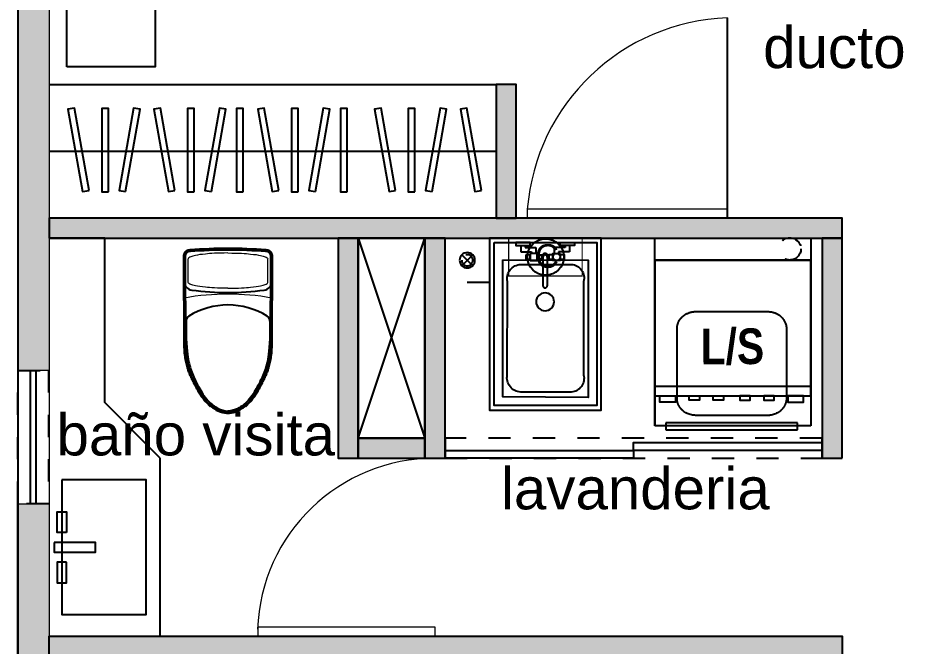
# Model space of a CAD drawing. Header units: metres. Extents: x -598 to 357, y -242 to 574.
# Drawn here: x -257.279 to -253.241, y 302.655 to 305.48 of the extents above; entities that cross this region are included whole.
import ezdxf

# ---------------------------------------------------------------- set-up
doc = ezdxf.new("R2010")
doc.units = ezdxf.units.M
for name, pattern in [('APTOS_SPZ_MCH_N2 MUNI$0$HIDDEN2', [0.1875, 0.125, -0.0625]), ('xref_Nivel PB$0$xref_Nivel PB$0$HIDDEN2', [0.1875, 0.125, -0.0625]), ('xref_Nivel TIPICO$0$HIDDEN2', [0.1875, 0.125, -0.0625])]:
    doc.linetypes.add(name, pattern=pattern)
for name, color, linetype, lineweight in [('A-DOOR', 1, 'Continuous', 18), ('Muro Mamspoteria', 5, 'Continuous', 9), ('P-SANR-FIXT', 251, 'Continuous', 18), ('xref_Nivel TIPICO$0$P-puerta', 1, 'Continuous', 18)]:
    doc.layers.add(name, color=color, linetype=linetype, lineweight=lineweight)
for name, color, linetype in [('APTOS_SPZ_MCH_N2 MUNI$0$ARTEFACTOS', 1, 'Continuous'), ('APTOS_SPZ_MCH_N2 MUNI$0$Dintel Puertas', 8, 'Continuous'), ('APTOS_SPZ_MCH_N2 MUNI$0$DUCTOS', 1, 'Continuous'), ('APTOS_SPZ_MCH_N2 MUNI$0$PUERTAS', 8, 'Continuous'), ('Closet serchas', 9, 'Continuous'), ('Muebles fijos', 251, 'Continuous'), ('T-texto', 8, 'Continuous'), ('xref_Nivel PB$0$B-baranda', 2, 'Continuous'), ('xref_Nivel PB$0$D-dintel mamposteria', 1, 'Continuous'), ('xref_Nivel PB$0$V-vidrio', 1, 'Continuous'), ('xref_Nivel TIPICO$0$C-calentador', 164, 'Continuous'), ('xref_Nivel TIPICO$0$H-hatch mamposteria', 8, 'Continuous'), ('xref_Nivel TIPICO$0$H-hatch tablayeso', 9, 'Continuous'), ('xref_Nivel TIPICO$0$M-lavadora secadora', 1, 'Continuous'), ('xref_Nivel TIPICO$0$M-muebles', 1, 'Continuous'), ('xref_Nivel TIPICO$0$M-muebles de baño', 1, 'Continuous'), ('xref_Nivel TIPICO$0$M-muro tablayeso', 4, 'Continuous'), ('xref_Nivel TIPICO$0$M-pila', 1, 'Continuous'), ('xref_Nivel TIPICO$0$R-reposadera', 1, 'Continuous')]:
    doc.layers.add(name, color=color, linetype=linetype)
doc.styles.get("Standard").update_dxf_attribs({"font": 'arial.ttf'})
doc.styles.add('xref_Nivel TIPICO$0$Arial (bold)', font='arialbd.ttf', dxfattribs={"height": 0.048848})
doc.styles.add('xref_Nivel TIPICO$0$Standard', font='arial.ttf')

# ---------------------------------------------------------------- blocks, each defined once
blk = doc.blocks.new('*U240')
at = {"layer": 'xref_Nivel PB$0$D-dintel mamposteria', "linetype": 'xref_Nivel PB$0$xref_Nivel PB$0$HIDDEN2', "ltscale": 0.5}
blk.add_lwpolyline([(0.138, 0), (0, 0), (0, 0.6), (0.138, 0.6)], close=True, dxfattribs=at)
blk = doc.blocks.new('*U259')
at = {"layer": 'xref_Nivel TIPICO$0$H-hatch tablayeso', "transparency": 33554559}
h = blk.add_hatch(color=256, dxfattribs=at)
h.dxf.hatch_style = 1
h.paths.add_polyline_path([(0, 90), (0, 0), (3565, 0), (3565, 90)])
at = {"layer": 'xref_Nivel TIPICO$0$M-muro tablayeso'}
blk.add_lwpolyline([(3565, 0), (0, 0), (0, 90), (3565, 90), (3565, 0)], dxfattribs=at)
blk = doc.blocks.new('xref_Nivel TIPICO$0$P-90')
at = {"layer": 'Defpoints', "color": 8, "true_color": 0x808080}
blk.add_lwpolyline([(0, 0), (0.9, 0)], dxfattribs=at)
at = {"layer": 'xref_Nivel TIPICO$0$P-puerta'}
for p, q in [((0.0404, 0.9), (0, 0.9)), ((0, 0.9), (0, 0)), ((0.0404, 0), (0.0404, 0.9)), ((0, 0), (0.0404, 0))]:
    blk.add_line(p, q, dxfattribs=at)
at = {"layer": 'xref_Nivel TIPICO$0$P-puerta', "color": 8, "true_color": 0x808080}
blk.add_arc((-0.0344, -0.032), 0.935, 1.9599, 85.4069, dxfattribs=at)
blk = doc.blocks.new('xref_Nivel TIPICO$0$M_Mesa-Mesita de noche - 0457 x 0457 x 0610mm-696926-Piso 02')
at = {"layer": 'xref_Nivel TIPICO$0$M-muebles'}
blk.add_lwpolyline([(0.0337, 0.427), (0.4307, 0.427), (0.4307, 0.03), (0.0337, 0.03)], close=True, dxfattribs=at)
blk = doc.blocks.new('*U258')
at = {"layer": 'xref_Nivel TIPICO$0$H-hatch tablayeso', "transparency": 33554559}
h = blk.add_hatch(color=256, dxfattribs=at)
h.dxf.hatch_style = 1
h.paths.add_polyline_path([(0, 90), (0, 0), (600, 0), (600, 90)])
at = {"layer": 'xref_Nivel TIPICO$0$M-muro tablayeso'}
blk.add_lwpolyline([(600, 0), (0, 0), (0, 90), (600, 90), (600, 0)], dxfattribs=at)
blk = doc.blocks.new('Toilet_Oval_17859 - MO- Inodoro-439146-NIVEL TIPICO 5 - 7  - AMOBLADO')
at = {"layer": 'P-SANR-FIXT', "lineweight": 50}
for p, q in [((-0.196, 0.4633), (-0.194, 0.0621)), ((0.194, 0.0621), (0.196, 0.4633))]:
    blk.add_line(p, q, dxfattribs=at)
at = {"layer": 'P-SANR-FIXT'}
for p, q in [((-0.1786, 0.3447), (-0.1786, 0.4512)), ((0.1786, 0.3447), (0.1786, 0.4512))]:
    blk.add_line(p, q, dxfattribs=at)
at = {"layer": 'P-SANR-FIXT', "lineweight": 25}
for p, q in [((-0.1887, 0.1708), (-0.1884, 0.0926)), ((0.1887, 0.1708), (0.1884, 0.0926))]:
    blk.add_line(p, q, dxfattribs=at)
at = {"layer": 'P-SANR-FIXT', "lineweight": 50}
for centre, radius, start, end in [((-0.1706, 0.4633), 0.0254, 90, 180), ((0, -1.9235), 2.4182, 90, 94.0453), ((0, -1.9235), 2.4182, 85.9547, 90), ((0.1706, 0.4633), 0.0254, 360, 90)]:
    blk.add_arc(centre, radius, start, end, dxfattribs=at)
at = {"layer": 'P-SANR-FIXT', "lineweight": 25}
for centre, radius, start, end in [((-0.1579, 0.3484), 0.0381, 180, 262.1046), ((0.1579, 0.3484), 0.0381, 277.8954, 0), ((0, 1.487), 1.1875, 262.1046, 277.8954), ((0, -0.0901), 0.3336, 58.0304, 121.9696), ((-0.1626, 0.1709), 0.0261, 122.4497, 180.2256), ((0.1626, 0.1709), 0.0261, 359.7744, 57.5503)]:
    blk.add_arc(centre, radius, start, end, dxfattribs=at)
at = {"layer": 'P-SANR-FIXT'}
blk.add_arc((0, -0.8197), 1.112, 79.8479, 100.1521, dxfattribs=at)
for points in [[(0, 0.4774), (-0.0484, 0.4774), (-0.1037, 0.4729), (-0.1428, 0.4681), (-0.1653, 0.461), (-0.1744, 0.4578), (-0.1786, 0.4531), (-0.1786, 0.4512)], [(0, 0.4774), (0.0484, 0.4774), (0.1037, 0.4729), (0.1428, 0.4681), (0.1653, 0.461), (0.1744, 0.4578), (0.1786, 0.4531), (0.1786, 0.4512)], [(0, 0.3185), (-0.0484, 0.3185), (-0.1037, 0.323), (-0.1428, 0.3278), (-0.1653, 0.3349), (-0.1744, 0.3381), (-0.1786, 0.3428), (-0.1786, 0.3447)], [(0, 0.3185), (0.0484, 0.3185), (0.1037, 0.323), (0.1428, 0.3278), (0.1653, 0.3349), (0.1744, 0.3381), (0.1786, 0.3428), (0.1786, 0.3447)]]:
    blk.add_open_spline(points, degree=3, knots=[0, 0, 0, 0, 0.1566407, 0.2861825, 0.3655305, 0.4088071, 0.4283279, 0.4283279, 0.4283279, 0.4283279], dxfattribs=at)
at = {"layer": 'P-SANR-FIXT', "lineweight": 25}
for points in [[(-0.1884, 0.0926), (-0.1844, 0.0317), (-0.1781, -0.0197), (-0.1546, -0.0809), (-0.1328, -0.1236), (-0.1143, -0.1557), (-0.0938, -0.1851), (-0.066, -0.2094), (-0.0504, -0.2203), (-0.0177, -0.234), (0, -0.2337)], [(0.1884, 0.0926), (0.1844, 0.0317), (0.1781, -0.0197), (0.1546, -0.0809), (0.1328, -0.1236), (0.1143, -0.1557), (0.0938, -0.1851), (0.066, -0.2094), (0.0504, -0.2203), (0.0177, -0.234), (0, -0.2337)]]:
    blk.add_open_spline(points, degree=3, knots=[0, 0, 0, 0, 0.19509, 0.375915, 0.540569, 0.672678, 0.792703, 0.893059, 0.993012, 1.071971, 1.071971, 1.071971, 1.071971], dxfattribs=at)
at = {"layer": 'P-SANR-FIXT', "lineweight": 50}
for points, knots in [([(-0.194, 0.0621), (-0.1937, 0.0503), (-0.1924, 0.028), (-0.189, 0.0038), (-0.1855, -0.0137), (-0.1826, -0.0259), (-0.1794, -0.0373), (-0.176, -0.048), (-0.1724, -0.0579), (-0.1688, -0.0672), (-0.165, -0.0758), (-0.1613, -0.084), (-0.1576, -0.0916), (-0.1529, -0.1013), (-0.1473, -0.1124), (-0.141, -0.1244), (-0.133, -0.1391), (-0.1251, -0.152), (-0.117, -0.1643), (-0.1107, -0.1733), (-0.1038, -0.1821), (-0.0962, -0.1908), (-0.0878, -0.1992), (-0.0783, -0.2075), (-0.0677, -0.2156), (-0.0585, -0.2217), (-0.0519, -0.2254), (-0.0482, -0.2275), (-0.0454, -0.2289), (-0.0426, -0.2302), (-0.0399, -0.2315), (-0.0376, -0.2325), (-0.0356, -0.2332), (-0.0335, -0.2339), (-0.0309, -0.2348), (-0.0276, -0.2357), (-0.0241, -0.2366), (-0.0201, -0.2374), (-0.0156, -0.2381), (-0.0092, -0.2391), (-0.0038, -0.2397), (0, -0.24)], [0, 0, 0, 0, 0.041667, 0.083333, 0.104167, 0.125, 0.145833, 0.166667, 0.1875, 0.208333, 0.229167, 0.25, 0.270833, 0.291667, 0.333333, 0.375, 0.416667, 0.5, 0.541667, 0.583333, 0.625, 0.666667, 0.708333, 0.75, 0.791667, 0.833333, 0.854167, 0.864583, 0.875, 0.885417, 0.895833, 0.90625, 0.911458, 0.916667, 0.927083, 0.9375, 0.947917, 0.958333, 0.96875, 0.979167, 1, 1, 1, 1]), ([(0, -0.24), (0.0038, -0.2397), (0.0092, -0.2391), (0.0156, -0.2381), (0.0201, -0.2374), (0.0241, -0.2366), (0.0276, -0.2357), (0.0309, -0.2348), (0.0341, -0.2338), (0.0371, -0.2327), (0.0399, -0.2315), (0.0426, -0.2302), (0.0454, -0.2289), (0.0482, -0.2275), (0.0519, -0.2254), (0.0585, -0.2217), (0.0677, -0.2156), (0.0783, -0.2075), (0.0878, -0.1992), (0.0962, -0.1908), (0.1038, -0.1821), (0.1107, -0.1733), (0.117, -0.1643), (0.1251, -0.152), (0.133, -0.1391), (0.141, -0.1244), (0.1473, -0.1124), (0.1529, -0.1013), (0.1576, -0.0916), (0.1613, -0.084), (0.165, -0.0758), (0.1688, -0.0672), (0.1724, -0.0579), (0.176, -0.048), (0.1794, -0.0373), (0.1826, -0.0259), (0.1855, -0.0137), (0.189, 0.0038), (0.1924, 0.028), (0.1937, 0.0503), (0.194, 0.0621)], [0, 0, 0, 0, 0.020833, 0.03125, 0.041667, 0.052083, 0.0625, 0.072917, 0.083333, 0.09375, 0.104167, 0.114583, 0.125, 0.135417, 0.145833, 0.166667, 0.208333, 0.25, 0.291667, 0.333333, 0.375, 0.416667, 0.458333, 0.5, 0.583333, 0.625, 0.666667, 0.708333, 0.729167, 0.75, 0.770833, 0.791667, 0.8125, 0.833333, 0.854167, 0.875, 0.895833, 0.916667, 0.958333, 1, 1, 1, 1])]:
    blk.add_open_spline(points, degree=3, knots=knots, dxfattribs=at)
blk = doc.blocks.new('*U262')
at = {"layer": 'xref_Nivel TIPICO$0$H-hatch tablayeso', "transparency": 33554559}
h = blk.add_hatch(color=256, dxfattribs=at)
h.dxf.hatch_style = 1
h.paths.add_polyline_path([(0, 90), (0, 0), (990.4, 0), (990.4, 90)])
at = {"layer": 'xref_Nivel TIPICO$0$M-muro tablayeso'}
blk.add_lwpolyline([(990.4, 0), (0, 0), (0, 90), (990.4, 90), (990.4, 0)], dxfattribs=at)
blk = doc.blocks.new('Familia Puertas - P-7-13066183-AMUEBLADAS N8 _18_34')
at = {"layer": 'A-DOOR'}
for p, q in [((-0.4492, 1), (-0.5, 1)), ((-0.5, 1), (-0.5, 0)), ((-0.4492, 0), (-0.4492, 1)), ((-0.5, 0), (-0.4492, 0))]:
    blk.add_line(p, q, dxfattribs=at)
at = {"layer": 'A-DOOR', "color": 8, "true_color": 0x808080}
blk.add_arc((-0.4972, 0.0006), 1.0022, 359.9645, 87.9854, dxfattribs=at)
blk = doc.blocks.new('APTOS_SPZ_MCH_N2 MUNI$0$lavamanos moderno')
at = {"layer": 'APTOS_SPZ_MCH_N2 MUNI$0$ARTEFACTOS'}
for points in [[(4905.4392, -980.3792), (4905.4392, -980.3367), (4905.3457, -980.3367), (4905.3457, -980.3792)], [(4905.4845, -980.323), (4905.5269, -980.323), (4905.5269, -980.5099), (4905.4845, -980.5099)], [(4905.5722, -980.3792), (4905.5722, -980.3367), (4905.6657, -980.3367), (4905.6657, -980.3792)], [(4905.2016, -980.358), (4905.8076, -980.358), (4905.8076, -980.7378), (4905.2016, -980.7378)]]:
    blk.add_lwpolyline(points, close=True, dxfattribs=at)
blk = doc.blocks.new('*U261')
at = {"layer": 'xref_Nivel TIPICO$0$H-hatch tablayeso', "transparency": 33554559}
h = blk.add_hatch(color=256, dxfattribs=at)
h.dxf.hatch_style = 1
h.paths.add_polyline_path([(0, 90), (0, 0), (3565, 0), (3565, 90)])
at = {"layer": 'xref_Nivel TIPICO$0$M-muro tablayeso'}
blk.add_lwpolyline([(3565, 0), (0, 0), (0, 90), (3565, 90), (3565, 0)], dxfattribs=at)
blk = doc.blocks.new('xref_Nivel TIPICO$0$Reposadera')
at = {"layer": 'Defpoints'}
for p, q in [((0.0246, 0.0246), (-0.0246, -0.0246)), ((0.0246, -0.0246), (-0.0246, 0.0246))]:
    blk.add_line(p, q, dxfattribs=at)
at = {"layer": 'xref_Nivel TIPICO$0$R-reposadera', "color": 9, "linetype": 'xref_Nivel TIPICO$0$HIDDEN2', "ltscale": 0.07}
blk.add_lwpolyline([(0.1, -0.1), (0.1, 0.1), (-0.1, 0.1), (-0.1, -0.1)], close=True, dxfattribs=at)
at = {"layer": 'xref_Nivel TIPICO$0$R-reposadera'}
blk.add_circle((0, 0), 0.0347, dxfattribs=at)
at = {"layer": 'xref_Nivel TIPICO$0$R-reposadera', "linetype": 'xref_Nivel TIPICO$0$HIDDEN2'}
blk.add_circle((0, 0), 0.025, dxfattribs=at)
blk = doc.blocks.new('xref_Nivel TIPICO$0$Calentador')
at = {"layer": 'xref_Nivel TIPICO$0$C-calentador', "const_width": 0.005}
blk.add_lwpolyline([(-0.1653, 0), (0.1653, 0), (0.1653, -0.171), (-0.1653, -0.171)], close=True, dxfattribs=at)
at = {"layer": 'xref_Nivel TIPICO$0$C-calentador'}
blk.add_circle((0.0009, -0.0852), 0.0819, dxfattribs=at)
at = {"layer": 'xref_Nivel TIPICO$0$C-calentador', "insert": (-0.0467, -0.0277), "char_height": 0.1066, "attachment_point": 1, "style": 'xref_Nivel TIPICO$0$Standard'}
blk.add_mtext_dynamic_manual_height_columns('C', width=0.00222, gutter_width=0.5329, heights=[0], dxfattribs=at)
blk = doc.blocks.new('xref_Nivel TIPICO$0$LAVADORA SECADORA')
at = {"linetype": 'xref_Nivel TIPICO$0$HIDDEN2', "ltscale": 0.1}
blk.add_lwpolyline([(-0.1, 0.702), (0, 0.702), (0, 0), (-0.1, 0)], close=True, dxfattribs=at)
blk.add_circle((-0.0511, 0.607), 0.05, dxfattribs=at)
at = {"layer": 'xref_Nivel TIPICO$0$M-lavadora secadora'}
for p, q in [((0, 0), (0, 0.702)), ((0, 0.702), (0.7443, 0.702)), ((0, 0), (0, 0.702)), ((0.7443, 0.702), (0.7443, 0)), ((0.7311, 0.642), (0.7311, 0.05)), ((0.763, 0.642), (0.7311, 0.642)), ((0.763, 0.05), (0.763, 0.642)), ((0.7311, 0.05), (0.763, 0.05)), ((0.0933, 0), (0, 0)), ((0, 0), (0.7443, 0)), ((0, 0), (0.0933, 0)), ((0.7443, 0), (0, 0))]:
    blk.add_line(p, q, dxfattribs=at)
for points in [[(0, 0), (0.61, 0), (0.61, 0.702), (0, 0.702)], [(0.61, 0), (0.61, 0.702), (0.5682, 0.702), (0.5682, 0)], [(0.61, 0.6687), (0.61, 0.5985), (0.6383, 0.5985), (0.6383, 0.6687)], [(0.61, 0.5369), (0.61, 0.4905), (0.6287, 0.4905), (0.6287, 0.5369)], [(0.61, 0.4291), (0.61, 0.3827), (0.6287, 0.3827), (0.6287, 0.4291)], [(0.61, 0.2629), (0.61, 0.3093), (0.6287, 0.3093), (0.6287, 0.2629)], [(0.61, 0.1551), (0.61, 0.2015), (0.6287, 0.2015), (0.6287, 0.1551)], [(0.61, 0.0233), (0.61, 0.0935), (0.6383, 0.0935), (0.6383, 0.0233)]]:
    blk.add_lwpolyline(points, close=True, dxfattribs=at)
for points, knots in [([(0.231, 0.5087), (0.231, 0.531), (0.2518, 0.5697), (0.2879, 0.592), (0.3087, 0.592), (0.4594, 0.592), (0.61, 0.592)], [0, 0, 0, 1, 2, 3, 3, 3.968121, 3.968121, 3.968121]), ([(0.61, 0.592), (0.615, 0.592), (0.6199, 0.592), (0.6408, 0.592), (0.6768, 0.5697), (0.6977, 0.531), (0.6977, 0.5087), (0.6977, 0.35), (0.6977, 0.1833), (0.6977, 0.161), (0.6768, 0.1223), (0.6408, 0.1), (0.6199, 0.1), (0.615, 0.1), (0.61, 0.1)], [3.968121, 3.968121, 3.968121, 4, 4, 5, 6, 7, 7, 8, 8, 9, 10, 11, 11, 11.031879, 11.031879, 11.031879]), ([(0.61, 0.1), (0.4594, 0.1), (0.3087, 0.1), (0.2879, 0.1), (0.2518, 0.1223), (0.231, 0.161), (0.231, 0.1833), (0.231, 0.35), (0.231, 0.5087)], [11.031879, 11.031879, 11.031879, 12, 12, 13, 14, 15, 15, 16, 16, 16])]:
    blk.add_open_spline(points, degree=2, knots=knots, dxfattribs=at)
at = {"layer": 'xref_Nivel TIPICO$0$M-lavadora secadora', "style": 'xref_Nivel TIPICO$0$Arial (bold)', "oblique": 0.1717, "width": 0.818119}
blk.add_text('L/S', height=0.16054, rotation=90.5192, dxfattribs=at).set_placement((0.469, 0.2069))
blk = doc.blocks.new('xref_Nivel TIPICO$0$GRIFO_MOPSKIN')
for p, q in [((0.01, 0.0845), (0.0325, 0.0845)), ((0.01, 0.0695), (0.0175, 0.0695)), ((0.0175, 0.0695), (0.0175, 0.032)), ((0.0325, 0.0845), (0.0325, 0.047)), ((0.0175, 0.032), (0.0375, 0.032)), ((0.0325, 0.047), (0.0375, 0.047)), ((0.0504, 0.0075), (0.1504, 0.0075)), ((0.0504, -0.0075), (0.1504, -0.0075)), ((0.0175, -0.07), (0.0175, -0.0325)), ((0.0175, -0.0325), (0.0375, -0.0325)), ((0.0325, -0.085), (0.0325, -0.0475)), ((0.0325, -0.0475), (0.0375, -0.0475)), ((0.01, -0.07), (0.0175, -0.07)), ((0.01, -0.085), (0.0325, -0.085))]:
    blk.add_line(p, q)
for points in [[(0, 0.102), (0.01, 0.102), (0.01, 0.052), (0, 0.052)], [(0.0425, 0.052), (0.0575, 0.052), (0.0575, 0.067), (0.0425, 0.067)], [(0.0375, 0.052), (0.0625, 0.052), (0.0625, 0.027), (0.0375, 0.027)], [(0.0429, 0.0125), (0.0579, 0.0125), (0.0579, 0.0275), (0.0429, 0.0275)], [(0.0375, -0.0525), (0.0625, -0.0525), (0.0625, -0.0275), (0.0375, -0.0275)], [(0.0425, -0.0125), (0.0575, -0.0125), (0.0575, -0.0275), (0.0425, -0.0275)], [(0, -0.1025), (0.01, -0.1025), (0.01, -0.0525), (0, -0.0525)], [(0.0425, -0.0675), (0.0575, -0.0675), (0.0575, -0.0525), (0.0425, -0.0525)]]:
    blk.add_lwpolyline(points, close=True)
blk.add_circle((0.05, 0.0395), 0.0125)
for centre, radius, start, end in [((0.0504, 0), 0.0125, 36.8699, 323.1301), ((0.0504, 0), 0.0075, 90, 270), ((0.1504, 0), 0.0075, 270, 90)]:
    blk.add_arc(centre, radius, start, end)
blk = doc.blocks.new('xref_Nivel TIPICO$0$PILA')
at = {"layer": 'xref_Nivel TIPICO$0$M-pila'}
for points in [[(0, 0.25), (0.7745, 0.25), (0.7745, -0.2525), (0, -0.2525)], [(0.0206, 0.2294), (0.0206, -0.2319), (0.7539, -0.2319), (0.7539, 0.2294)], [(0.0206, 0.2294), (0.0206, -0.2319), (0.7539, -0.2319), (0.7539, 0.2294)], [(0.0981, 0.1906), (0.0998, -0.1931), (0.7169, -0.1931), (0.7151, 0.1906)]]:
    blk.add_lwpolyline(points, close=True, dxfattribs=at)
blk.add_lwpolyline([(0.6932, -0.1178), (0.6932, 0.1097, 0.462552), (0.6157, 0.17), (0.196, 0.1698, 0.461917), (0.1186, 0.1095), (0.1186, -0.118, 0.478059), (0.1962, -0.1729), (0.6159, -0.1727, 0.47745)], format="xyb", close=True, dxfattribs=at)
blk.add_circle((0.2869, 0), 0.0403, dxfattribs=at)
at = {"layer": 'xref_Nivel TIPICO$0$M-pila', "xscale": -1.290849937925769, "yscale": 1.290849937925769, "zscale": 1.290849937925769, "rotation": 180}
blk.add_blockref('xref_Nivel TIPICO$0$GRIFO_MOPSKIN', (0.0206, 0), dxfattribs=at)
blk = doc.blocks.new('*U329')
at = {"layer": 'APTOS_SPZ_MCH_N2 MUNI$0$Dintel Puertas', "linetype": 'APTOS_SPZ_MCH_N2 MUNI$0$HIDDEN2', "ltscale": 0.5}
blk.add_lwpolyline([(0.09, 0), (0, 0), (0, 1.695), (0.09, 1.695)], close=True, dxfattribs=at)
blk = doc.blocks.new('*U330')
at = {"layer": 'xref_Nivel TIPICO$0$H-hatch tablayeso', "transparency": 33554559}
h = blk.add_hatch(color=256, dxfattribs=at)
h.dxf.hatch_style = 1
h.paths.add_polyline_path([(300, 0), (300, 90), (0, 90), (0, 0)])
at = {"layer": 'xref_Nivel TIPICO$0$M-muro tablayeso'}
blk.add_lwpolyline([(300, 0), (0, 0), (0, 90), (300, 90), (300, 0)], dxfattribs=at)

msp = doc.modelspace()

# ---------------------------------------------------------------- hatches: boundary and pattern name
at = {"layer": 'xref_Nivel TIPICO$0$H-hatch mamposteria', "transparency": 33554585}
h = msp.add_hatch(color=256, dxfattribs=at)
h.dxf.hatch_style = 1
h.paths.add_polyline_path([(-243.8209, 300.2734), (-243.6809, 300.2734), (-243.6809, 301.9595), (-243.8209, 301.9595)], flags=17)
h.paths.add_polyline_path([(-242.6778, 304.9192), (-242.6788, 307.7945), (-242.8188, 307.7945), (-242.8178, 304.9192)])
h.paths.add_polyline_path([(-243.7788, 291.8835), (-243.7788, 291.6835), (-244.0782, 291.6827), (-244.0782, 291.713), (-244.0982, 291.7139), (-244.0603, 291.8827)], flags=17)
h.paths.add_polyline_path([(-251.5387, 299.3945), (-251.5387, 299.5345), (-256.5387, 299.5345), (-256.5387, 299.3945)], flags=17)
h.paths.add_polyline_path([(-250.6387, 299.5345), (-250.6387, 299.3945), (-249.5787, 299.3945), (-249.5787, 295.7822), (-249.4387, 295.7822), (-249.4387, 300.2945), (-249.5787, 300.2945), (-249.5787, 299.5345)], flags=17)
h.paths.add_polyline_path([(-257.2787, 303.2953), (-257.1387, 303.2953), (-257.1387, 302.6101), (-257.2787, 302.6101)])
h.paths.add_polyline_path([(-257.1387, 303.8953), (-257.2787, 303.8953), (-257.2787, 308.8345), (-256.5387, 308.8345), (-256.5387, 308.6945), (-257.1387, 308.6945)])
h.paths.add_polyline_path([(-248.4448, 308.3045), (-248.4448, 308.4445), (-243.8788, 308.4445), (-243.8788, 308.3045)], flags=17)
h.paths.add_polyline_path([(-254.1337, 308.6945), (-254.1337, 308.8345), (-253.6587, 308.8345), (-253.6587, 308.6945)])
h.paths.add_polyline_path([(-257.2787, 300.2945), (-257.1387, 300.2945), (-257.1387, 299.3945), (-257.2787, 299.3945)])
h.paths.add_polyline_path([(-257.1387, 285.3959), (-257.2787, 285.3959), (-257.2787, 286.9289), (-256.0637, 286.9289), (-256.0637, 286.7889), (-257.1387, 286.7889)])
h.paths.add_polyline_path([(-257.1387, 280.3422), (-257.2787, 280.3422), (-257.2787, 282.4959), (-257.1387, 282.4959)])
h.paths.add_polyline_path([(-251.5387, 279.1284), (-251.6787, 279.1284), (-251.6787, 278.0199), (-253.0387, 278.0199), (-253.0387, 277.8799), (-251.6787, 277.8799), (-251.6787, 276.4718), (-251.1587, 276.4718), (-251.1587, 276.6118), (-251.5387, 276.6118)])
h.paths.add_polyline_path([(-247.1472, 288.8545), (-247.1472, 288.7145), (-249.4387, 288.7145), (-249.4387, 276.4718), (-249.9587, 276.4718), (-249.9587, 276.6118), (-249.5787, 276.6118), (-249.5787, 288.8545)])
h.paths.add_polyline_path([(-256.5387, 278.0199), (-256.5387, 277.8799), (-257.2787, 277.8799), (-257.2787, 279.3422), (-257.1387, 279.3422), (-257.1387, 278.0199)])
h.paths.add_polyline_path([(-257.2787, 284.3959), (-257.2777, 283.4959), (-257.1377, 283.4959), (-257.1387, 284.3959)])
h.paths.add_polyline_path([(-257.1387, 293.8359), (-257.2787, 293.8359), (-257.2787, 292.6835), (-257.1387, 292.6835)], flags=17)
h.paths.add_polyline_path([(-257.2787, 296.3689), (-255.745, 296.3689), (-255.745, 296.2289), (-257.1387, 296.2289), (-257.1377, 294.8359), (-257.2777, 294.8359)])
edge = h.paths.add_edge_path()
edge.add_line((-242.6783, 304.3505), (-242.8188, 304.3505))
edge.add_line((-242.8188, 304.3505), (-242.8188, 303.9995))
edge.add_line((-242.8188, 303.9995), (-244.4817, 303.9995))
edge.add_line((-244.4817, 303.9995), (-244.4817, 303.8595))
edge.add_line((-244.4817, 303.8595), (-242.6788, 303.8595))
edge.add_line((-242.6788, 303.8595), (-242.6788, 304.3505))
edge.add_line((-257.2777, 284.3959), (-257.1377, 284.3959))
edge.add_line((-242.6788, 290.9835), (-242.6788, 289.234))
edge.add_line((-242.6788, 289.234), (-245.489, 289.234))
edge.add_line((-247.6472, 289.8545), (-247.7872, 289.8545))
edge.add_line((-248.4448, 308.3065), (-248.4448, 308.4465))
edge.add_line((-243.4387, 277.32), (-243.4387, 277.46))
edge.add_line((-242.8191, 280.6731), (-242.6811, 280.6731))
edge.add_line((-242.8191, 281.2731), (-242.6815, 281.2731))
edge.add_line((-244.8918, 293.734), (-245.489, 293.734))
edge.add_line((-245.489, 293.734), (-245.489, 296.094))
edge.add_line((-245.489, 296.094), (-247.7872, 296.094))
edge.add_line((-247.7872, 296.094), (-247.7872, 296.334))
edge.add_line((-245.0642, 291.6835), (-245.0642, 291.7139))
edge.add_line((-245.0642, 291.7139), (-245.0462, 291.7139))
edge.add_line((-245.0462, 291.7139), (-245.0823, 291.8835))
edge.add_line((-243.8128, 293.934), (-242.8864, 293.934))
edge.add_line((-242.8864, 293.934), (-242.8864, 296.034))
edge.add_line((-242.8864, 296.034), (-245.289, 296.034))
edge.add_line((-245.289, 296.034), (-245.289, 293.934))
edge.add_line((-245.289, 293.934), (-244.8737, 293.934))
edge.add_line((-247.7872, 296.334), (-247.6472, 296.334))
edge.add_line((-247.6472, 296.334), (-247.6472, 296.234))
edge.add_line((-247.6472, 296.234), (-242.6788, 296.234))
edge.add_line((-242.6788, 296.234), (-242.6788, 293.734))
edge.add_line((-242.6788, 293.734), (-243.795, 293.734))
edge.add_line((-243.4387, 277.32), (-243.4387, 277.46))
edge.add_line((-243.4387, 277.46), (-242.8191, 277.46))
edge.add_line((-242.8191, 277.46), (-242.8191, 280.6731))
edge.add_line((-242.6811, 280.6731), (-242.6791, 277.32))
edge.add_line((-242.682, 281.2731), (-242.682, 282.1439))
edge.add_line((-242.682, 282.1439), (-242.8191, 282.1439))
edge.add_line((-242.6791, 277.32), (-243.4387, 277.32))
edge.add_line((-242.8191, 282.1439), (-242.8191, 281.2731))
edge.add_line((-242.6864, 290.9835), (-242.8864, 290.9835))
edge.add_line((-247.6472, 289.8545), (-247.6472, 291.1267))
edge.add_line((-247.6472, 291.1267), (-245.489, 291.1267))
edge.add_line((-245.489, 291.1267), (-245.489, 289.234))
edge.add_line((-245.489, 291.2667), (-247.7872, 291.2667))
edge.add_line((-247.7872, 291.2667), (-247.7872, 289.8545))
edge.add_line((-245.0823, 291.8835), (-245.489, 291.8835))
edge.add_line((-245.489, 291.8835), (-245.489, 291.2667))
edge.add_line((-245.289, 291.6835), (-245.0642, 291.6835))
edge.add_line((-242.8864, 290.9835), (-242.8864, 289.434))
edge.add_line((-242.8864, 289.434), (-245.289, 289.434))
edge.add_line((-245.289, 289.434), (-245.289, 291.6835))
h.paths.add_polyline_path([(-252.5387, 308.6945), (-252.5387, 308.8345), (-253.0587, 308.8345), (-253.0587, 308.6945)])
h.paths.add_polyline_path([(-251.5387, 308.8345), (-251.5387, 308.6945), (-249.5787, 308.6945), (-249.5787, 301.2945), (-249.4387, 301.2945), (-249.4387, 308.3045), (-249.0448, 308.3045), (-249.0448, 308.4445), (-249.4387, 308.4445), (-249.4387, 308.8345)])
h.paths.add_polyline_path([(-257.2775, 290.9835), (-257.1376, 290.9835), (-257.1364, 291.8835), (-257.2764, 291.8835)], flags=17)
h.paths.add_polyline_path([(-257.2785, 290.0945), (-249.5787, 290.0945), (-249.5787, 294.7822), (-249.4387, 294.7822), (-249.4387, 289.8545), (-249.5787, 289.8545), (-249.5787, 289.9545), (-257.2787, 289.9545)])
h.paths.add_polyline_path([(-249.4404, 282.4704), (-249.4387, 282.3304), (-242.6825, 282.3304), (-242.6825, 282.9439), (-242.6825, 282.9439), (-242.6834, 284.3959), (-242.8191, 284.3959), (-242.8208, 282.4704)], flags=16)
h.paths.add_polyline_path([(-247.7872, 302.3005), (-248.3387, 302.3026), (-248.3387, 302.1626), (-247.7872, 302.1605), (-247.7872, 297.334), (-247.6472, 297.334), (-247.6472, 300.9909), (-244.7209, 300.9909), (-244.7209, 301.1309), (-247.6472, 301.1309), (-247.6472, 305.3015), (-246.8109, 305.3015), (-246.8109, 305.4415), (-248.3387, 305.4415), (-248.3387, 305.3015), (-247.7872, 305.3015)], flags=17)

# ---------------------------------------------------------------- linework, layer by layer
at = {"layer": 'APTOS_SPZ_MCH_N2 MUNI$0$DUCTOS'}
for points in [[(-249.4387, 282.3303), (-242.6791, 282.3304), (-242.681, 283.7395), (-242.1853, 283.7398), (-242.1834, 289.4277), (-242.6788, 289.4277), (-242.6788, 291.8773), (-243.0788, 291.8773), (-243.0788, 293.7277), (-242.6788, 293.7277), (-242.6788, 308.6882), (-243.8788, 308.6882), (-243.8788, 308.4382), (-249.4387, 308.4382), (-249.4387, 308.8282), (-257.2787, 308.8282), (-257.2787, 276.4656), (-249.4387, 276.4656), (-249.4387, 282.3304)], [(-255.7487, 303.5901), (-255.4487, 304.4905)], [(-255.7487, 304.4905), (-255.4487, 303.5901)]]:
    msp.add_lwpolyline(points, dxfattribs=at)
at = {"layer": 'APTOS_SPZ_MCH_N2 MUNI$0$PUERTAS'}
for points in [[(-254.5112, 303.5353), (-254.5112, 303.5703), (-253.6637, 303.5703), (-253.6637, 303.5353)], [(-255.3587, 303.5001), (-255.3587, 303.5351), (-254.5112, 303.5352), (-254.5112, 303.5002)]]:
    msp.add_lwpolyline(points, close=True, dxfattribs=at)
at = {"layer": 'Closet serchas', "color": 253}
msp.add_line((-257.1387, 304.8805), (-255.1287, 304.8805), dxfattribs=at)
msp.add_lwpolyline([(-257.1387, 305.1805), (-255.1287, 305.1805), (-255.1287, 304.5805), (-257.1387, 304.5805)], dxfattribs=at)
at = {"layer": 'Closet serchas', "color": 253, "flags": 128}
for points in [[(-256.9589, 304.7046), (-257.0242, 305.0752), (-257.0538, 305.07), (-256.9884, 304.6994)], [(-256.8719, 304.6982), (-256.8719, 305.0734), (-256.9019, 305.0734), (-256.9019, 304.6982)], [(-256.7947, 304.6994), (-256.7294, 305.07), (-256.7589, 305.0752), (-256.8243, 304.7046)], [(-256.5728, 304.7046), (-256.6382, 305.0752), (-256.6677, 305.07), (-256.6024, 304.6994)], [(-256.4859, 304.6982), (-256.4859, 305.0734), (-256.5159, 305.0734), (-256.5159, 304.6982)], [(-256.4087, 304.6994), (-256.3434, 305.07), (-256.3729, 305.0752), (-256.4382, 304.7046)], [(-256.2657, 304.6982), (-256.2657, 305.0734), (-256.2957, 305.0734), (-256.2957, 304.6982)], [(-256.1057, 304.7046), (-256.1711, 305.0752), (-256.2006, 305.07), (-256.1353, 304.6994)], [(-256.0188, 304.6982), (-256.0188, 305.0734), (-256.0488, 305.0734), (-256.0488, 304.6982)], [(-255.9416, 304.6994), (-255.8763, 305.07), (-255.9058, 305.0752), (-255.9712, 304.7046)], [(-255.7986, 304.6982), (-255.7986, 305.0734), (-255.8286, 305.0734), (-255.8286, 304.6982)], [(-255.5809, 304.7046), (-255.6463, 305.0752), (-255.6758, 305.07), (-255.6105, 304.6994)], [(-255.494, 304.6982), (-255.494, 305.0734), (-255.524, 305.0734), (-255.524, 304.6982)], [(-255.4168, 304.6994), (-255.3515, 305.07), (-255.381, 305.0752), (-255.4463, 304.7046)], [(-255.1949, 304.7046), (-255.2603, 305.0752), (-255.2898, 305.07), (-255.2245, 304.6994)]]:
    msp.add_lwpolyline(points, close=True, dxfattribs=at)
at = {"layer": 'Muebles fijos'}
for points in [[(-256.8887, 303.7501), (-256.8887, 304.4905)], [(-256.6387, 303.5001), (-256.8887, 303.7501)]]:
    msp.add_lwpolyline(points, dxfattribs=at)
at = {"layer": 'Muro Mamspoteria'}
for p, q in [((-257.1387, 303.8953), (-257.2787, 303.8953)), ((-257.2787, 303.2953), (-257.1387, 303.2953))]:
    msp.add_line(p, q, dxfattribs=at)
for points in [[(-257.2787, 303.8953), (-257.2787, 308.8345)], [(-257.1387, 308.6945), (-257.1387, 302.6101), (-257.2787, 302.6101)]]:
    msp.add_lwpolyline(points, dxfattribs=at)
at = {"layer": 'xref_Nivel PB$0$B-baranda'}
msp.add_lwpolyline([(-257.2787, 296.3689), (-257.2787, 303.2953)], dxfattribs=at)
at = {"layer": 'xref_Nivel PB$0$V-vidrio'}
for points in [[(-257.2229, 303.2953), (-257.2221, 303.8953)], [(-257.1982, 303.8953), (-257.199, 303.2953)]]:
    msp.add_lwpolyline(points, dxfattribs=at)
at = {"layer": 'xref_Nivel TIPICO$0$M-muebles'}
msp.add_lwpolyline([(-255.7487, 303.5901), (-255.4487, 303.5901), (-255.4487, 304.4905), (-255.7487, 304.4905)], close=True, dxfattribs=at)
at = {"layer": 'xref_Nivel TIPICO$0$M-muebles de baño'}
for points in [[(-256.8887, 304.4905), (-257.1387, 304.4905)], [(-257.1387, 302.7001), (-256.6389, 302.7001), (-256.6389, 303.5003)]]:
    msp.add_lwpolyline(points, dxfattribs=at)

# ---------------------------------------------------------------- block references
at = {"layer": 'APTOS_SPZ_MCH_N2 MUNI$0$ARTEFACTOS', "xscale": -1, "rotation": 90}
msp.add_blockref('APTOS_SPZ_MCH_N2 MUNI$0$lavamanos moderno', (-1237.4395, 5208.6048), dxfattribs=at)
at = {"layer": 'APTOS_SPZ_MCH_N2 MUNI$0$Dintel Puertas', "xscale": -1, "rotation": 90}
msp.add_blockref('*U329', (-253.6637, 303.5901), dxfattribs=at)
at = {"layer": 'Muro Mamspoteria', "lineweight": 0, "xscale": 0.7960678973457521, "yscale": 0.7960678973457521, "zscale": 0.7960678973457521, "rotation": 90.00000000000001}
msp.add_blockref('Familia Puertas - P-7-13066183-AMUEBLADAS N8 _18_34', (-255.4037, 303.0981), dxfattribs=at)
at = {"layer": 'P-SANR-FIXT'}
msp.add_blockref('Toilet_Oval_17859 - MO- Inodoro-439146-NIVEL TIPICO 5 - 7  - AMOBLADO', (-256.3344, 303.9458), dxfattribs=at)
at = {"layer": 'xref_Nivel PB$0$D-dintel mamposteria'}
msp.add_blockref('*U240', (-257.2787, 303.2953), dxfattribs=at)
at = {"layer": 'xref_Nivel TIPICO$0$C-calentador'}
msp.add_blockref('xref_Nivel TIPICO$0$Calentador', (-254.9074, 304.4905), dxfattribs=at)
at = {"layer": 'xref_Nivel TIPICO$0$M-lavadora secadora', "rotation": 270}
msp.add_blockref('xref_Nivel TIPICO$0$LAVADORA SECADORA', (-254.4157, 304.3905), dxfattribs=at)
at = {"layer": 'xref_Nivel TIPICO$0$M-muebles', "rotation": 89.99999999999999}
msp.add_blockref('xref_Nivel TIPICO$0$M_Mesa-Mesita de noche - 0457 x 0457 x 0610mm-696926-Piso 02', (-256.6317, 305.2267), dxfattribs=at)
at = {"layer": 'xref_Nivel TIPICO$0$M-muro tablayeso', "xscale": -0.001, "yscale": 0.001, "zscale": 0.001, "rotation": 90}
for name, p in [('*U258', (-255.0387, 305.1805)), ('*U262', (-255.7487, 304.4905)), ('*U262', (-255.3587, 304.4905)), ('*U262', (-253.5737, 304.4905))]:
    msp.add_blockref(name, p, dxfattribs=at)
at = {"layer": 'xref_Nivel TIPICO$0$M-muro tablayeso', "yscale": 0.001, "zscale": 0.001}
for name, p, xscale in [('*U259', (-253.5737, 304.4905), -0.001), ('*U330', (-255.4487, 303.5001), -0.001), ('*U261', (-257.1387, 302.6101), 0.001)]:
    msp.add_blockref(name, p, dxfattribs=dict(at, xscale=xscale))
at = {"layer": 'xref_Nivel TIPICO$0$M-pila', "xscale": -1, "rotation": 90}
msp.add_blockref('xref_Nivel TIPICO$0$PILA', (-254.9087, 304.4905), dxfattribs=at)
at = {"layer": 'xref_Nivel TIPICO$0$P-puerta', "rotation": 90.00000000000081}
msp.add_blockref('xref_Nivel TIPICO$0$P-90', (-254.0887, 304.5805), dxfattribs=at)
at = {"layer": 'xref_Nivel TIPICO$0$R-reposadera', "xscale": -1, "rotation": 270}
msp.add_blockref('xref_Nivel TIPICO$0$Reposadera', (-255.2587, 304.3905), dxfattribs=at)

# ---------------------------------------------------------------- texts
at = {"layer": 'T-texto', "char_height": 0.1875}
for s, width, insert, attachment_point in [('ducto', 0.126065, (-253.9285, 305.2521), 7), ('baño visita', 1.852233, (-257.1053, 303.7001), 1), ('lavanderia', 0.126065, (-255.1071, 303.2674), 7)]:
    msp.add_mtext_dynamic_manual_height_columns(s, width=width, gutter_width=0.9375, heights=[0], dxfattribs=dict(at, insert=insert, attachment_point=attachment_point))

doc.saveas('drawing.dxf')
